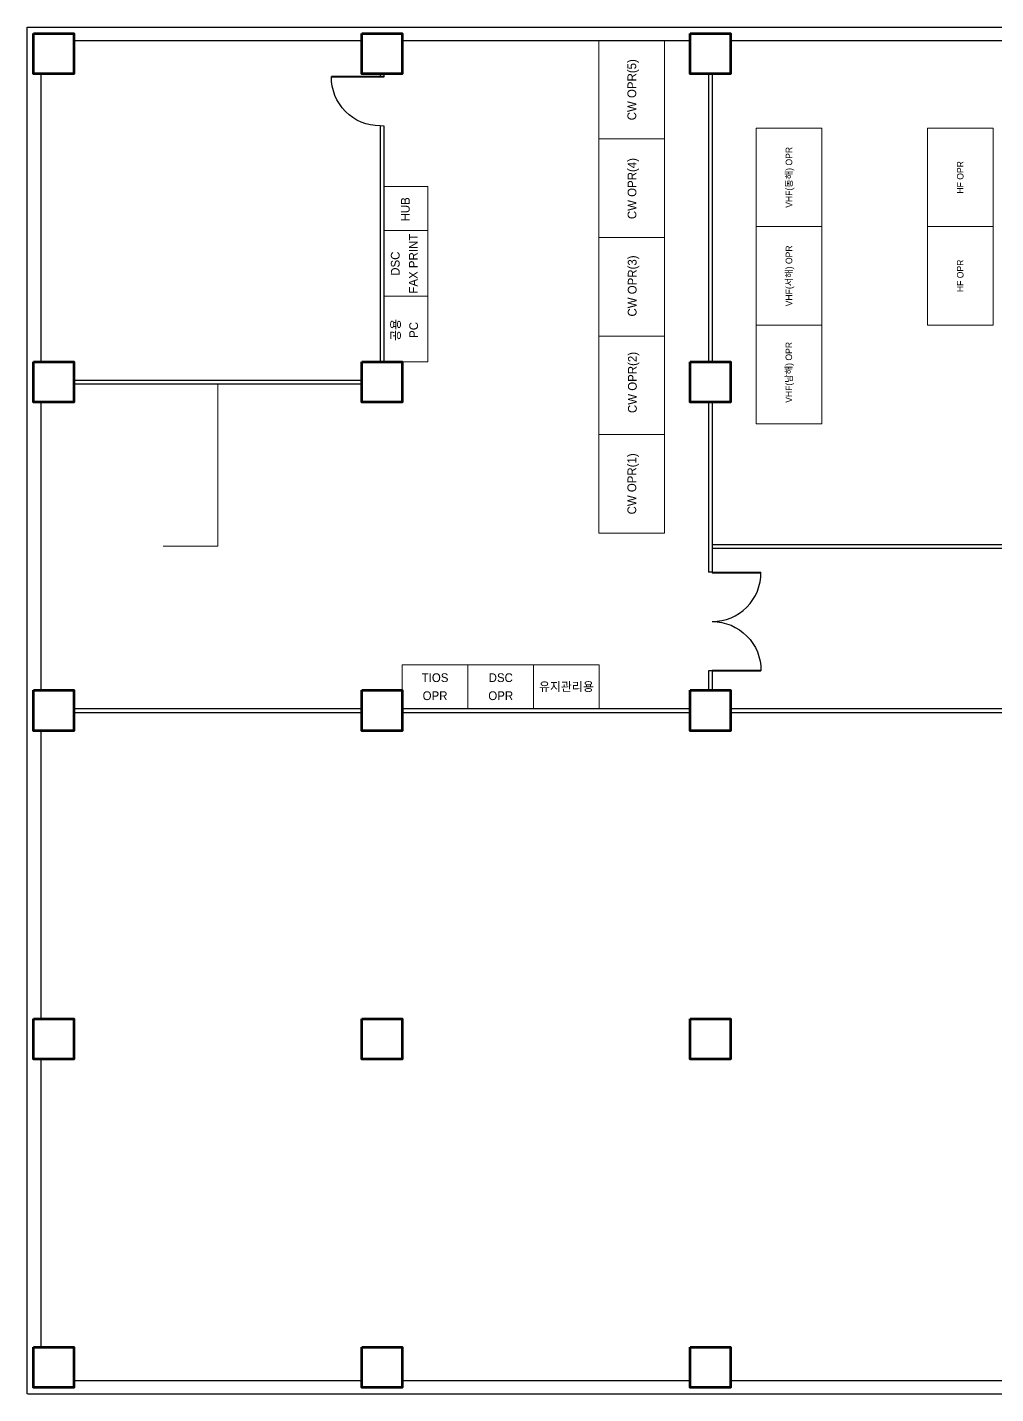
# Model space of a CAD drawing. Extents: x 957734 to 995586, y 389824 to 415675.
# Drawn here: x 957734 to 975427, y 390715 to 415675 of the extents above; entities that cross this region are included whole.
import ezdxf
from ezdxf.enums import TextEntityAlignment as Align

# ---------------------------------------------------------------- set-up
doc = ezdxf.new("R2010")
doc.units = 0
doc.header["$LTSCALE"] = 150
doc.header["$MEASUREMENT"] = 0
doc.layers.get('0').update_dxf_attribs({"linetype": 'CONTINUOUS'})
doc.layers.add('arch', color=9, linetype='CONTINUOUS', lineweight=20)
doc.layers.add('장비', color=2, linetype='CONTINUOUS', lineweight=20)
doc.styles.add('돋움', font='')
doc.styles.get('돋움').set_extended_font_data('Dotum')

# ---------------------------------------------------------------- blocks, each defined once
blk = doc.blocks.new('A$C18BE6784')
at = {"layer": 'arch', "color": 8, "lineweight": -3}
for p, q in [((-900, -28), (-900, -917)), ((-888, -28), (-888, -917)), ((888, -28), (888, -917)), ((900, -28), (900, -917))]:
    blk.add_line(p, q, dxfattribs=at)
for points in [[(-900, -28), (-888, -28)], [(900, -28), (888, -28)]]:
    blk.add_lwpolyline(points, dxfattribs=at)
at = {"layer": 'arch', "color": 8, "lineweight": -3, "extrusion": (0, 0, -1)}
blk.add_ellipse((-888, -28), major_axis=(628, -628), ratio=1, start_param=5.497738, end_param=7.081894, dxfattribs=at)
at = {"layer": 'arch', "color": 8, "lineweight": -3}
blk.add_ellipse((888, -28), major_axis=(-876, 145), ratio=1, start_param=0.164071, end_param=1.748227, dxfattribs=at)
blk = doc.blocks.new('A$C44D83544')
at = {"layer": 'arch', "color": 8, "linetype": 'Continuous', "lineweight": 60}
blk.add_lwpolyline([(-74, 70), (666, 70), (666, -670), (-74, -670)], close=True, dxfattribs=at)

msp = doc.modelspace()

# ---------------------------------------------------------------- linework, layer by layer
at = {"color": 8, "linetype": 'Continuous', "lineweight": -3, "elevation": -0.2}
for points in [[(970249.3, 405720.1), (970179.3, 405720.1)], [(970249.3, 403920.1), (970179.3, 403920.1)]]:
    msp.add_lwpolyline(points, dxfattribs=at)
at = {"layer": 'arch', "color": 8, "lineweight": -3}
for p, q in [((964249.3, 414763.1), (963291, 414763.1)), ((964249.3, 414775.1), (963291.1, 414775.1))]:
    msp.add_line(p, q, dxfattribs=at)
at = {"layer": 'arch', "color": 8, "linetype": 'Continuous'}
msp.add_line((964179.3, 413875.1), (964249.3, 413875.1), dxfattribs=at)
at = {"layer": 'arch', "color": 8, "linetype": 'Continuous', "lineweight": -3, "elevation": -0.5}
for points in [[(957734.3, 415675.1), (994694.3, 415675.1)], [(957734.3, 390715.1), (957734.3, 415675.1)], [(958584.3, 409160.1), (963844.3, 409160.1)], [(970249.3, 406160.1), (978885.7, 406160.1)], [(958584.3, 403160.1), (963844.3, 403160.1)], [(964584.3, 403160.1), (969844.3, 403160.1)], [(970584.3, 403160.1), (975844.3, 403160.1)], [(957738.5, 390715.1), (988596.3, 390715.1)]]:
    msp.add_lwpolyline(points, dxfattribs=at)
at = {"layer": 'arch', "color": 8, "linetype": 'Continuous', "lineweight": -3}
for points in [[(958588.5, 415435.1), (963844.3, 415435.1)], [(964584.3, 415435.1), (969844.3, 415435.1)], [(970584.3, 415435.1), (975844.3, 415435.1)], [(957978.5, 414825.1), (957978.5, 409565.1)], [(964179.3, 414825.1), (964179.3, 414775.1)], [(964249.3, 414825.1), (964249.3, 414763.1)], [(970179.3, 414825.1), (970179.3, 409565.1)], [(970249.3, 414825.1), (970249.3, 409565.1)], [(964179.3, 413875.1), (964179.3, 409565.1)], [(964249.3, 413875.1), (964249.3, 409565.1)], [(958584.3, 409230.1), (963844.3, 409230.1)], [(957978.5, 408825.1), (957978.5, 403565.1)], [(970179.3, 408825.1), (970179.3, 405720.1)], [(970249.3, 408825.1), (970249.3, 405720.1)], [(970249.3, 406230.1), (978885.7, 406230.1)], [(970179.3, 403920.1), (970179.3, 403565.1)], [(970249.3, 403920.1), (970249.3, 403565.1)], [(958584.3, 403230.1), (963844.3, 403230.1)], [(964584.3, 403230.1), (969844.3, 403230.1)], [(970584.3, 403230.1), (975844.3, 403230.1)], [(957978.5, 402825.1), (957978.5, 397565.1)], [(957978.5, 396825.1), (957978.5, 391565.1)], [(958584.3, 390955.1), (963844.3, 390955.1)], [(964584.3, 390955.1), (969844.3, 390955.1)], [(970584.3, 390955.1), (975844.3, 390955.1)]]:
    msp.add_lwpolyline(points, dxfattribs=at)
at = {"layer": 'arch', "color": 8, "linetype": 'Continuous'}
msp.add_lwpolyline([(964179.3, 414775.1), (964249.3, 414775.1)], dxfattribs=at)
for points in [[(971050, 413834.7), (972250, 413834.7), (972250, 412034.7), (971050, 412034.7)], [(974179.3, 413834.7), (975379.3, 413834.7), (975379.3, 412034.7), (974179.3, 412034.7)], [(971050, 412034.7), (972250, 412034.7), (972250, 410234.7), (971050, 410234.7)], [(974179.3, 412034.7), (975379.3, 412034.7), (975379.3, 410234.7), (974179.3, 410234.7)], [(971050, 410234.7), (972250, 410234.7), (972250, 408434.7), (971050, 408434.7)]]:
    msp.add_lwpolyline(points, close=True, dxfattribs=at)
at = {"layer": 'arch', "color": 8, "elevation": -0.5}
msp.add_lwpolyline([(961214.3, 409160.1), (961214.3, 406195.1), (960214.3, 406195.1)], dxfattribs=at)
at = {"layer": 'arch', "color": 8, "lineweight": -3, "extrusion": (0, 0, -1)}
msp.add_ellipse((964179.2, 414763.3), major_axis=(628, -628), ratio=1, start_param=0.7853491, end_param=2.3695053, dxfattribs=at)
at = {"layer": '장비', "color": 8, "linetype": 'Continuous'}
for points in [[(969379.3, 415435.1), (969379.3, 413635.1), (968179.3, 413635.1), (968179.3, 415435.1)], [(969379.3, 413635.1), (969379.3, 411835.1), (968179.3, 411835.1), (968179.3, 413635.1)], [(964249.3, 412765.1), (965049.3, 412765.1), (965049.3, 411965.1), (964249.3, 411965.1)], [(964249.3, 411965.1), (965049.3, 411965.1), (965049.3, 410765.1), (964249.3, 410765.1)], [(969379.3, 411835.1), (969379.3, 410035.1), (968179.3, 410035.1), (968179.3, 411835.1)], [(964249.3, 410765.1), (965049.3, 410765.1), (965049.3, 409565.1), (964249.3, 409565.1)], [(969379.3, 410035.1), (969379.3, 408235.1), (968179.3, 408235.1), (968179.3, 410035.1)], [(969379.3, 408235.1), (969379.3, 406435.1), (968179.3, 406435.1), (968179.3, 408235.1)], [(964584.3, 403230.1), (964584.3, 404030.1), (965784.3, 404030.1), (965784.3, 403230.1)], [(965784.3, 403230.1), (965784.3, 404030.1), (966984.3, 404030.1), (966984.3, 403230.1)], [(966984.3, 403230.1), (966984.3, 404030.1), (968184.3, 404030.1), (968184.3, 403230.1)]]:
    msp.add_lwpolyline(points, close=True, dxfattribs=at)

# ---------------------------------------------------------------- block references
at = {"layer": 'arch', "color": 8, "linetype": 'Continuous', "lineweight": -3}
for p in [(957918.4, 415495.1), (963918.4, 415495.1), (969918.4, 415495.1), (957918.4, 409495.1), (963918.4, 409495.1), (969918.4, 409495.1), (957918.4, 403495.1), (963918.4, 403495.1), (969918.4, 403495.1), (957918.4, 397495.1), (963918.4, 397495.1), (969918.4, 397495.1), (957918.4, 391495.1), (963918.4, 391495.1), (969918.4, 391495.1)]:
    msp.add_blockref('A$C44D83544', p, dxfattribs=at)
at = {"layer": 'arch', "color": 8, "linetype": 'Continuous', "lineweight": -3, "rotation": 90}
msp.add_blockref('A$C18BE6784', (970220.9, 404820.1), dxfattribs=at)

# ---------------------------------------------------------------- texts
at = {"color": 7, "lineweight": 30, "style": '돋움'}
for s, p in [('VHF(동해) OPR', (971650, 412934.7)), ('HF OPR', (974779.3, 412934.7)), ('VHF(서해) OPR', (971650, 411134.7)), ('HF OPR', (974779.3, 411134.7)), ('VHF(남해) OPR', (971647.6, 409371.7))]:
    msp.add_text(s, height=120, rotation=90, dxfattribs=at).set_placement(p, align=Align.MIDDLE_CENTER)
at = {"layer": '장비', "color": 7, "lineweight": 30, "style": '돋움'}
for s, p in [('CW OPR(5)', (968779.3, 414535.1)), ('CW OPR(4)', (968782.6, 412729.6)), ('HUB', (964640.7, 412350.4)), ('FAX PRINT', (964786, 411357.7)), ('DSC', (964456.9, 411357.7)), ('CW OPR(3)', (968786, 410950.2)), ('공용', (964463.9, 410147.9)), ('PC', (964793, 410147.9)), ('CW OPR(2)', (968789.2, 409187.4)), ('CW OPR(1)', (968779.3, 407335.1))]:
    msp.add_text(s, height=160, rotation=90, dxfattribs=at).set_placement(p, align=Align.MIDDLE_CENTER)
for s, p in [('TIOS', (965184.3, 403794.7)), ('DSC', (966384.3, 403794.7)), ('유지관리용', (967584.3, 403630.1)), ('OPR', (965184.3, 403465.5)), ('OPR', (966384.3, 403465.5))]:
    msp.add_text(s, height=160, dxfattribs=at).set_placement(p, align=Align.MIDDLE_CENTER)

doc.saveas('drawing.dxf')
